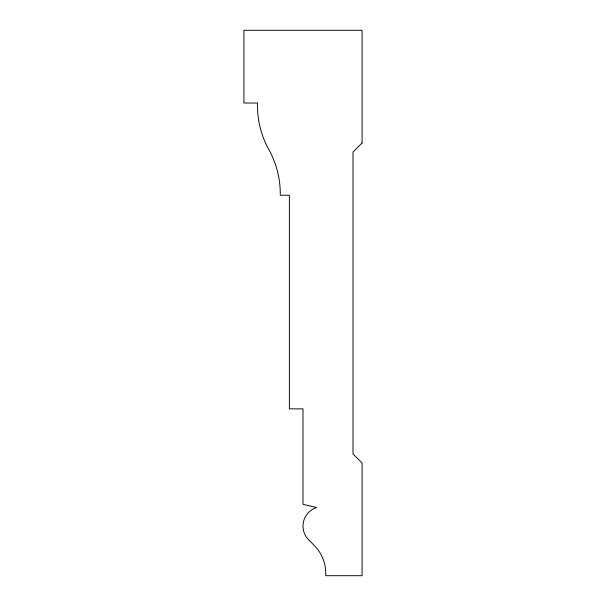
<?xml version="1.0" encoding="UTF-8"?>
<svg xmlns="http://www.w3.org/2000/svg" width="606" height="606" viewBox="0 0 606 606"><rect width="100%" height="100%" fill="white"/><g stroke="black" fill="none" stroke-linecap="round" stroke-linejoin="round"><path stroke-width="0.91" d="M362.085 142.955L352.995 152.045L352.995 453.955L362.085 463.045L362.085 575.7L325.725 575.7L325.695 571.45A39.473 39.473 0 0 0 314.279 545.468L308.636 539.779A19.445 19.445 0 0 1 316.635 507.525L303 504.306L303 408.861L289.365 408.861L289.365 195.246L280.275 195.246A92.021 92.021 0 0 0 268.276 148.5A89.915 89.915 0 0 1 257.55 103.02L243.915 103.02L243.915 30.3L362.085 30.3L362.085 142.955"/></g></svg>
